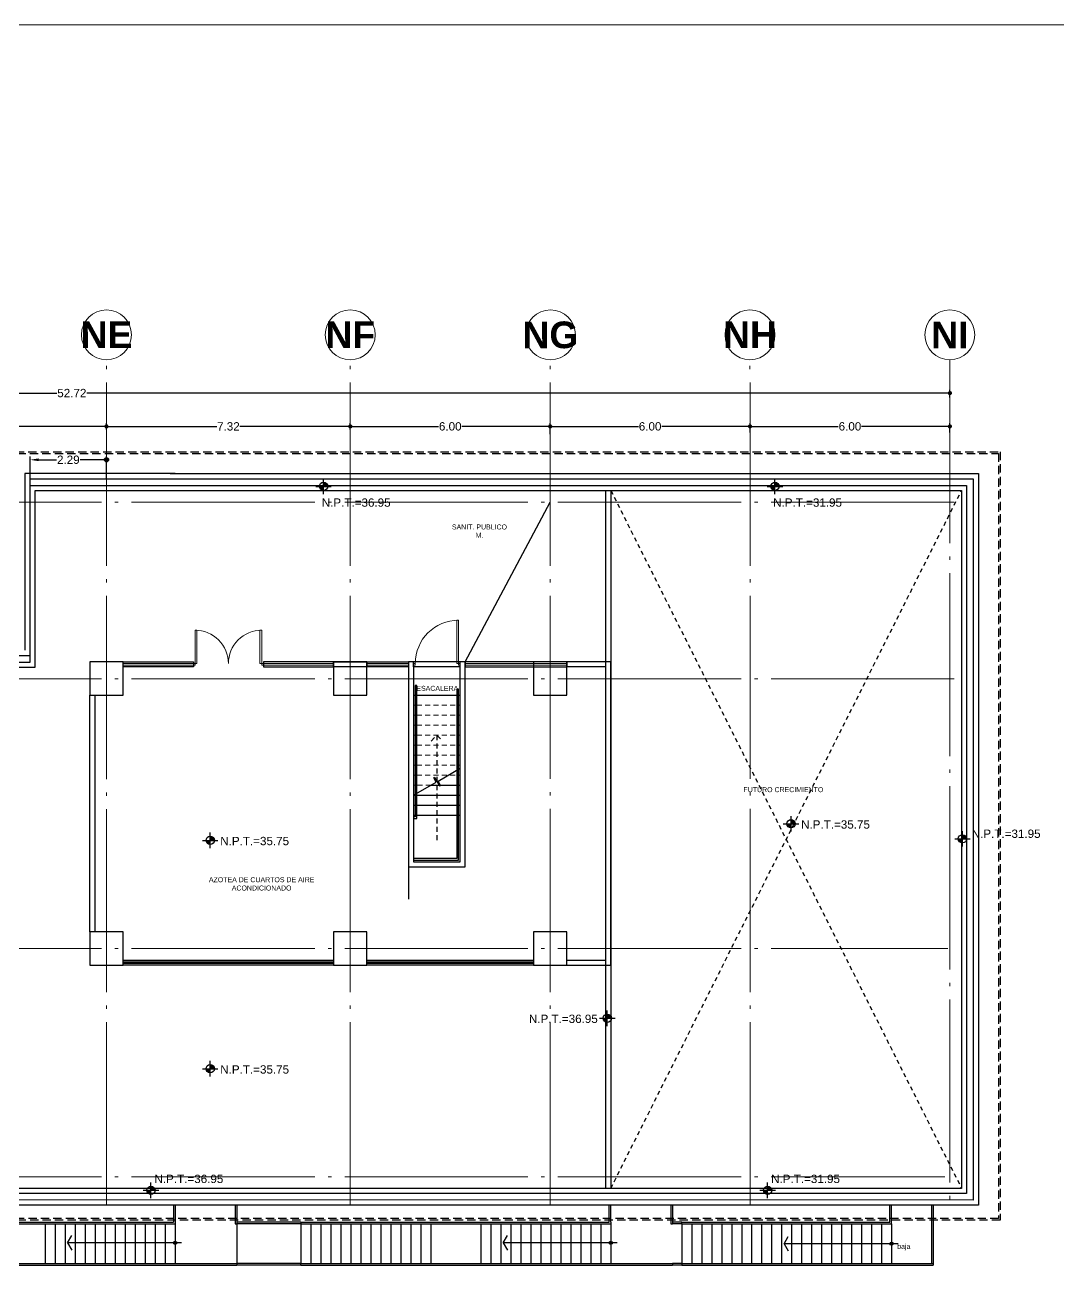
# Model space of a CAD drawing. Header units: metres. Extents: x -22 to 564, y 0 to 143.
# Drawn here: x 510.05 to 541.07, y 31.28 to 68.6 of the extents above; entities that cross this region are included whole.
import ezdxf
from ezdxf.enums import TextEntityAlignment as Align

# ---------------------------------------------------------------- set-up
doc = ezdxf.new("R2010")
doc.units = ezdxf.units.M
for name, pattern in [('A-01 CONJUNTO$0$A-04 PRIMER NIVEL$0$PRIMER NIVEL$0$HIDDEN2', [0.1875, 0.125, -0.0625]), ('EJES630', [6.3, 5.5, -0.4, 0, -0.4]), ('HIDDE150', [0.24, 0.15, -0.09]), ('XREF AZ NEURO-ONCOLOGIA$0$CONTINU', [0]), ('XREF AZ NEURO-ONCOLOGIA$0$DASHED2', [0.375, 0.25, -0.125]), ('XREF AZ NEURO-ONCOLOGIA$0$HIDDE150', [0.24, 0.15, -0.09])]:
    doc.linetypes.add(name, pattern=pattern)
for name, color, linetype in [('AZOTEA', 3, 'Continuous'), ('CANCELES', 1, 'Continuous'), ('COLUMNAS', 6, 'Continuous'), ('COTAS EJES', 8, 'Continuous'), ('COTAS MIXTAS', 8, 'Continuous'), ('EJES BOLAS', 11, 'Continuous'), ('EJES TEXTOS', 3, 'Continuous'), ('ELEVADOR Y ESC', 8, 'Continuous'), ('MUROS', 3, 'Continuous'), ('MUROS BAJOS', 2, 'Continuous'), ('NIVELES', 9, 'Continuous'), ('PROYECCIÓN', 252, 'HIDDE150'), ('SIMBOLO CORTE', 4, 'Continuous'), ('TEXTO', 7, 'Continuous'), ('XREF AZ NEURO-ONCOLOGIA$0$CANCELES', 1, 'Continuous'), ('XREF AZ NEURO-ONCOLOGIA$0$ELEVADOR Y ESC', 8, 'Continuous'), ('XREF AZ NEURO-ONCOLOGIA$0$LAMINA MULTIPERFORADA', 9, 'Continuous'), ('XREF AZ NEURO-ONCOLOGIA$0$MUROS', 3, 'Continuous'), ('XREF AZ NEURO-ONCOLOGIA$0$NOVIDESA', 11, 'Continuous'), ('XREF AZ NEURO-ONCOLOGIA$0$PROYECCIÓN', 252, 'XREF AZ NEURO-ONCOLOGIA$0$HIDDE150'), ('XREF AZ NEURO-ONCOLOGIA$0$SIMBOLO CORTE', 4, 'Continuous')]:
    doc.layers.add(name, color=color, linetype=linetype)
for name, color, linetype, lineweight in [('EJES', 11, 'EJES630', 0), ('HERRERIAS', 1, 'Continuous', 18), ('XREF AZ NEURO-ONCOLOGIA$0$MUROS DE TABLAROCA', 150, 'Continuous', 13), ('XREF PIE 1.100$0$G-ANNO-TTLB', 7, 'Continuous', 9)]:
    doc.layers.add(name, color=color, linetype=linetype, lineweight=lineweight)
doc.styles.add('100 HM 15', font='arial.ttf', dxfattribs={"height": 0.15})
doc.styles.add('100 LOCALES 25', font='arial.ttf', dxfattribs={"height": 0.25})
doc.styles.add('COTAS', font='arial.ttf')
doc.styles.add('EJES', font='arialbd.ttf', dxfattribs={"height": 0.8})
doc.styles.add('NIVELES', font='arial.ttf', dxfattribs={"height": 0.25})
doc.dimstyles.new('100 EJES', dxfattribs={"dimtxt": 0.25, "dimasz": 0.125, "dimexe": 0.1, "dimexo": 0.1, "dimgap": 0.025, "dimtad": 0, "dimtih": 1, "dimtoh": 1, "dimzin": 1, "dimdsep": 46, "dimtxsty": 'COTAS', "dimblk": 'DOT', "dimcen": 0.1, "dimclrd": 256, "dimclre": 256, "dimclrt": 7, "dimadec": 0, "dimazin": 1, "dimtfac": 1, "dimtofl": 0, "dimtmove": 2, "dimatfit": 3, "dimfxl": 1, "dimtolj": 1, "dimtzin": 1, "dimlwd": 25, "dimlwe": -1, "dimarcsym": 0})
doc.dimstyles.new('100 MIXTA', dxfattribs={"dimtxt": 0.25, "dimasz": 0.25, "dimexe": 0.1, "dimexo": 0.1, "dimgap": 0.025, "dimtad": 0, "dimtih": 1, "dimtoh": 1, "dimzin": 1, "dimdsep": 46, "dimtxsty": 'COTAS', "dimblk1": 'PUNTO COTA MIXTA', "dimsah": 1, "dimcen": 0.1, "dimclrd": 256, "dimclre": 256, "dimclrt": 7, "dimadec": 0, "dimazin": 1, "dimtfac": 1, "dimtofl": 0, "dimtmove": 2, "dimatfit": 3, "dimfxl": 1, "dimtolj": 1, "dimtzin": 1, "dimlwd": -1, "dimlwe": -1, "dimarcsym": 0})

# ---------------------------------------------------------------- blocks, each defined once
blk = doc.blocks.new('XREF PIE 1.100$0$ZUM-TB-XX-PP_PIE DE PLANO - ZUM_TB_PP_XX__PIE DE PLANO 90x60cm-1443826-PLANTA BAJA GENERAL')
at = {"layer": 'XREF PIE 1.100$0$G-ANNO-TTLB', "lineweight": 20}
blk.add_line((0.3018, 0.595), (-0.4632, 0.595), dxfattribs=at)
blk = doc.blocks.new('NPT')
h = blk.add_hatch(color=256)
h.paths.add_polyline_path([(0, 0.124), (0, 0), (0.124, 0, 0.414214)])
h.paths.add_polyline_path([(0, 0), (-0.124, 0, 0.414214), (0, -0.124)])
for p, q in [((-0.233, 0), (0.233, 0)), ((0, -0.233), (0, 0.233))]:
    blk.add_line(p, q)
blk.add_circle((0, 0), 0.124)
at = {"style": 'NIVELES'}
for p in [(0.278, 0.028), (0.278, -0.288)]:
    blk.add_attdef('NIVEL', p, '', height=0.25, dxfattribs=at)
blk = doc.blocks.new('EJE')
at = {"linetype": 'Continuous', "lineweight": 5}
blk.add_circle((0, 0), 0.75, dxfattribs=at)
at = {"layer": 'EJES TEXTOS', "style": 'EJES'}
blk.add_attdef('EJE', text='', height=0.8, dxfattribs=at).set_placement((0, 0), align=Align.MIDDLE_CENTER)
blk = doc.blocks.new('_DOT')
at = {"color": 0, "linetype": 'ByBlock', "lineweight": -2}
blk.add_line((-0.5, 0), (-1, 0), dxfattribs=at)
at = {"color": 0, "linetype": 'ByBlock', "lineweight": -2, "const_width": 0.5}
blk.add_lwpolyline([(-0.25, 0, 1), (0.25, 0, 1)], format="xyb", close=True, dxfattribs=at)
blk = doc.blocks.new('*D130')
at = {"layer": 'COTAS EJES', "transparency": 16777216}
for p, q in [((504.405, 56.451), (504.405, 56.648)), ((512.505, 56.451), (512.505, 56.648))]:
    blk.add_line(p, q, dxfattribs=at)
at = {"layer": 'COTAS EJES', "lineweight": 25, "transparency": 16777216}
for p, q in [((504.53, 56.548), (508.105, 56.548)), ((512.38, 56.548), (508.804, 56.548))]:
    blk.add_line(p, q, dxfattribs=at)
at = {"layer": 'COTAS EJES', "lineweight": 25, "transparency": 16777216, "xscale": 0.125, "yscale": 0.125, "zscale": 0.125, "rotation": 180}
blk.add_blockref('_DOT', (504.405, 56.548), dxfattribs=at)
at = {"layer": 'COTAS EJES', "lineweight": 25, "transparency": 16777216, "xscale": 0.125, "yscale": 0.125, "zscale": 0.125}
blk.add_blockref('_DOT', (512.505, 56.548), dxfattribs=at)
at = {"layer": 'COTAS EJES', "color": 7, "transparency": 16777216, "insert": (508.455, 56.548), "char_height": 0.25, "attachment_point": 5, "style": 'COTAS'}
blk.add_mtext('\\A1;8.10', dxfattribs=at)
blk = doc.blocks.new('*D131')
at = {"layer": 'COTAS EJES', "transparency": 16777216}
for p, q in [((512.505, 56.451), (512.505, 56.648)), ((519.825, 56.451), (519.825, 56.648))]:
    blk.add_line(p, q, dxfattribs=at)
at = {"layer": 'COTAS EJES', "lineweight": 25, "transparency": 16777216}
for p, q in [((512.63, 56.548), (515.817, 56.548)), ((519.7, 56.548), (516.512, 56.548))]:
    blk.add_line(p, q, dxfattribs=at)
at = {"layer": 'COTAS EJES', "lineweight": 25, "transparency": 16777216, "xscale": 0.125, "yscale": 0.125, "zscale": 0.125, "rotation": 180}
blk.add_blockref('_DOT', (512.505, 56.548), dxfattribs=at)
at = {"layer": 'COTAS EJES', "lineweight": 25, "transparency": 16777216, "xscale": 0.125, "yscale": 0.125, "zscale": 0.125}
blk.add_blockref('_DOT', (519.825, 56.548), dxfattribs=at)
at = {"layer": 'COTAS EJES', "color": 7, "transparency": 16777216, "insert": (516.165, 56.548), "char_height": 0.25, "attachment_point": 5, "style": 'COTAS'}
blk.add_mtext('\\A1;7.32', dxfattribs=at)
blk = doc.blocks.new('*D132')
at = {"layer": 'COTAS EJES', "transparency": 16777216}
for p, q in [((519.825, 56.451), (519.825, 56.648)), ((525.825, 56.32), (525.825, 56.648))]:
    blk.add_line(p, q, dxfattribs=at)
at = {"layer": 'COTAS EJES', "lineweight": 25, "transparency": 16777216}
for p, q in [((519.95, 56.548), (522.475, 56.548)), ((525.7, 56.548), (523.175, 56.548))]:
    blk.add_line(p, q, dxfattribs=at)
at = {"layer": 'COTAS EJES', "lineweight": 25, "transparency": 16777216, "xscale": 0.125, "yscale": 0.125, "zscale": 0.125, "rotation": 180}
blk.add_blockref('_DOT', (519.825, 56.548), dxfattribs=at)
at = {"layer": 'COTAS EJES', "lineweight": 25, "transparency": 16777216, "xscale": 0.125, "yscale": 0.125, "zscale": 0.125}
blk.add_blockref('_DOT', (525.825, 56.548), dxfattribs=at)
at = {"layer": 'COTAS EJES', "color": 7, "transparency": 16777216, "insert": (522.825, 56.548), "char_height": 0.25, "attachment_point": 5, "style": 'COTAS'}
blk.add_mtext('\\A1;6.00', dxfattribs=at)
blk = doc.blocks.new('*D134')
at = {"layer": 'COTAS EJES', "transparency": 16777216}
for p, q in [((525.825, 56.32), (525.825, 56.648)), ((531.825, 56.364), (531.825, 56.648))]:
    blk.add_line(p, q, dxfattribs=at)
at = {"layer": 'COTAS EJES', "lineweight": 25, "transparency": 16777216}
for p, q in [((525.95, 56.548), (528.475, 56.548)), ((531.7, 56.548), (529.174, 56.548))]:
    blk.add_line(p, q, dxfattribs=at)
at = {"layer": 'COTAS EJES', "lineweight": 25, "transparency": 16777216, "xscale": 0.125, "yscale": 0.125, "zscale": 0.125, "rotation": 180}
blk.add_blockref('_DOT', (525.825, 56.548), dxfattribs=at)
at = {"layer": 'COTAS EJES', "lineweight": 25, "transparency": 16777216, "xscale": 0.125, "yscale": 0.125, "zscale": 0.125}
blk.add_blockref('_DOT', (531.825, 56.548), dxfattribs=at)
at = {"layer": 'COTAS EJES', "color": 7, "transparency": 16777216, "insert": (528.825, 56.548), "char_height": 0.25, "attachment_point": 5, "style": 'COTAS'}
blk.add_mtext('\\A1;6.00', dxfattribs=at)
blk = doc.blocks.new('*D135')
at = {"layer": 'COTAS EJES', "transparency": 16777216}
for p, q in [((531.825, 56.364), (531.825, 56.648)), ((537.825, 56.362), (537.825, 56.648))]:
    blk.add_line(p, q, dxfattribs=at)
at = {"layer": 'COTAS EJES', "lineweight": 25, "transparency": 16777216}
for p, q in [((531.95, 56.548), (534.475, 56.548)), ((537.7, 56.548), (535.175, 56.548))]:
    blk.add_line(p, q, dxfattribs=at)
at = {"layer": 'COTAS EJES', "lineweight": 25, "transparency": 16777216, "xscale": 0.125, "yscale": 0.125, "zscale": 0.125, "rotation": 180}
blk.add_blockref('_DOT', (531.825, 56.548), dxfattribs=at)
at = {"layer": 'COTAS EJES', "lineweight": 25, "transparency": 16777216, "xscale": 0.125, "yscale": 0.125, "zscale": 0.125}
blk.add_blockref('_DOT', (537.825, 56.548), dxfattribs=at)
at = {"layer": 'COTAS EJES', "color": 7, "transparency": 16777216, "insert": (534.825, 56.548), "char_height": 0.25, "attachment_point": 5, "style": 'COTAS'}
blk.add_mtext('\\A1;6.00', dxfattribs=at)
blk = doc.blocks.new('*D137')
at = {"layer": 'COTAS EJES', "transparency": 16777216}
for p, q in [((485.104, 57.451), (485.104, 57.648)), ((537.825, 57.417), (537.825, 57.648))]:
    blk.add_line(p, q, dxfattribs=at)
at = {"layer": 'COTAS EJES', "lineweight": 25, "transparency": 16777216}
for p, q in [((485.229, 57.548), (511.019, 57.548)), ((537.7, 57.548), (511.91, 57.548))]:
    blk.add_line(p, q, dxfattribs=at)
at = {"layer": 'COTAS EJES', "lineweight": 25, "transparency": 16777216, "xscale": 0.125, "yscale": 0.125, "zscale": 0.125, "rotation": 180}
blk.add_blockref('_DOT', (485.104, 57.548), dxfattribs=at)
at = {"layer": 'COTAS EJES', "lineweight": 25, "transparency": 16777216, "xscale": 0.125, "yscale": 0.125, "zscale": 0.125}
blk.add_blockref('_DOT', (537.825, 57.548), dxfattribs=at)
at = {"layer": 'COTAS EJES', "color": 7, "transparency": 16777216, "insert": (511.465, 57.548), "char_height": 0.25, "attachment_point": 5, "style": 'COTAS'}
blk.add_mtext('\\A1;52.72', dxfattribs=at)
blk = doc.blocks.new('XREF AZ NEURO-ONCOLOGIA$0$A$C1a09e307')
at = {"layer": 'XREF AZ NEURO-ONCOLOGIA$0$ELEVADOR Y ESC'}
for p, q in [((-23.61, 12.595, 0), (-23.61, 8.05, 0)), ((-23.56, 12.545, 0), (-23.56, 8.05, 0)), ((-23.47, 12.455, 0), (-23.56, 12.455, 0)), ((-23.47, 12.155, 0), (-23.56, 12.155, 0)), ((-23.125, 11.855, 0), (-23.56, 11.855, 0)), ((-22.96, 10.156, 0), (-22.96, 11.77, 0)), ((-22.87, 11.555, 0), (-23.56, 11.555, 0)), ((-22.565, 11.25, 0), (-23.56, 11.25, 0)), ((-22.36, 10.95, 0), (-23.56, 10.95, 0)), ((-22.36, 11.045, 0), (-22.36, 10.308, 0)), ((-22.31, 10.995, 0), (-22.31, 10.358, 0)), ((-22.36, 10.65, 0), (-23.56, 10.65, 0)), ((-22.36, 10.35, 0), (-23.56, 10.35, 0)), ((-21.81, 10.308, 0), (-22.36, 10.308, 0)), ((-21.81, 10.358, 0), (-22.31, 10.358, 0)), ((-23.56, 8.05, 0), (-23.61, 8.05, 0)), ((-21.81, 8.1, 0), (-22.36, 8.1, 0)), ((-22.36, 8.1, 0), (-22.36, 8.05, 0)), ((-21.81, 8.05, 0), (-22.36, 8.05, 0))]:
    blk.add_line(p, q, dxfattribs=at)
blk.add_circle((-22.96, 10.35, 0), 0.0484, dxfattribs=at)
at = {"layer": 'XREF AZ NEURO-ONCOLOGIA$0$PROYECCIÓN', "color": 8, "lineweight": 0}
for p, q in [((-23.61, 20.255, 0), (-23.61, 12.595, 0)), ((-22.31, 20.255, 0), (-23.61, 20.255, 0)), ((-23.56, 20.255, 0), (-23.56, 12.545, 0)), ((-22.36, 20.255, 0), (-22.36, 11.045, 0)), ((-22.31, 20.255, 0), (-22.31, 10.995, 0)), ((-22.31, 19.955, 0), (-23.61, 19.955, 0)), ((-22.36, 19.655, 0), (-23.56, 19.655, 0)), ((-22.36, 19.355, 0), (-23.56, 19.355, 0)), ((-22.36, 19.055, 0), (-23.56, 19.055, 0)), ((-22.36, 18.755, 0), (-23.56, 18.755, 0)), ((-22.36, 18.455, 0), (-23.56, 18.455, 0)), ((-22.36, 18.155, 0), (-23.56, 18.155, 0)), ((-22.36, 17.855, 0), (-23.56, 17.855, 0)), ((-22.36, 17.555, 0), (-23.56, 17.555, 0)), ((-22.36, 17.255, 0), (-23.56, 17.255, 0)), ((-22.36, 16.955, 0), (-23.56, 16.955, 0)), ((-22.36, 16.655, 0), (-23.56, 16.655, 0)), ((-22.36, 16.355, 0), (-23.56, 16.355, 0)), ((-22.36, 16.055, 0), (-23.56, 16.055, 0)), ((-22.36, 14.555, 0), (-23.56, 14.555, 0)), ((-22.36, 14.255, 0), (-23.56, 14.255, 0)), ((-22.36, 13.955, 0), (-23.56, 13.955, 0)), ((-22.36, 13.655, 0), (-23.56, 13.655, 0)), ((-22.96, 13.579, 0), (-23.176, 13.454, 0)), ((-22.96, 11.77, 0), (-22.96, 13.579, 0)), ((-22.96, 13.579, 0), (-22.744, 13.454, 0)), ((-22.36, 13.355, 0), (-23.56, 13.355, 0)), ((-22.36, 12.755, 0), (-23.56, 12.755, 0)), ((-22.36, 13.055, 0), (-23.556, 13.055, 0)), ((-22.36, 12.455, 0), (-23.47, 12.455, 0)), ((-22.36, 12.155, 0), (-23.47, 12.155, 0)), ((-22.36, 11.855, 0), (-23.125, 11.855, 0)), ((-22.36, 11.555, 0), (-22.87, 11.555, 0)), ((-22.36, 11.25, 0), (-22.565, 11.25, 0))]:
    blk.add_line(p, q, dxfattribs=at)
at = {"layer": 'XREF AZ NEURO-ONCOLOGIA$0$SIMBOLO CORTE', "color": 8, "elevation": 0}
blk.add_lwpolyline([(-23.695, 12.38), (-23.175, 11.86), (-23.069, 11.966), (-23.047, 11.945), (-23.259, 11.733), (-23.238, 11.711), (-23.132, 11.818), (-22.132, 10.817)], dxfattribs=at)
blk = doc.blocks.new('XREF AZ NEURO-ONCOLOGIA$0$A$C55e99183')
at = {"layer": 'XREF AZ NEURO-ONCOLOGIA$0$ELEVADOR Y ESC'}
for p, q in [((-23.61, 8.05, 0), (-23.61, 6.74, 0)), ((-23.56, 6.74, 0), (-23.56, 8.05, 0)), ((-23.56, 8.05, 0), (-22.36, 8.05, 0)), ((-22.36, 6.74, 0), (-22.36, 8.05, 0)), ((-22.31, 6.74, 0), (-22.31, 8.05, 0)), ((-23.61, 6.74, 0), (-23.61, -4.41, 0)), ((-22.31, 6.74, 0), (-23.61, 6.74, 0)), ((-23.56, 6.74, 0), (-23.56, -4.41, 0)), ((-22.36, 6.74, 0), (-22.36, -2.56, 0)), ((-22.31, 6.74, 0), (-22.31, -2.51, 0)), ((-22.36, 6.44, 0), (-23.56, 6.44, 0)), ((-22.36, 6.14, 0), (-23.56, 6.14, 0)), ((-22.36, 5.84, 0), (-23.56, 5.84, 0)), ((-22.36, 5.54, 0), (-23.56, 5.54, 0)), ((-22.36, 5.24, 0), (-23.56, 5.24, 0)), ((-22.36, 4.94, 0), (-23.56, 4.94, 0)), ((-22.36, 4.64, 0), (-23.56, 4.64, 0)), ((-22.36, 4.34, 0), (-23.56, 4.34, 0)), ((-22.36, 4.04, 0), (-23.56, 4.04, 0)), ((-22.36, 3.74, 0), (-23.56, 3.74, 0)), ((-22.36, 3.44, 0), (-23.56, 3.44, 0)), ((-22.36, 3.14, 0), (-23.56, 3.14, 0)), ((-22.36, 2.84, 0), (-23.56, 2.84, 0)), ((-22.36, 1.34, 0), (-23.56, 1.34, 0)), ((-22.36, 1.04, 0), (-23.56, 1.04, 0)), ((-22.36, 0.74, 0), (-23.56, 0.74, 0)), ((-22.36, 0.44, 0), (-23.56, 0.44, 0)), ((-22.935, 0.669, 0), (-23.151, 0.544, 0)), ((-22.935, -2.754, 0), (-22.935, 0.669, 0)), ((-22.935, 0.669, 0), (-22.719, 0.544, 0)), ((-22.36, 0.14, 0), (-23.56, 0.14, 0)), ((-22.36, -0.16, 0), (-23.56, -0.16, 0)), ((-22.36, -0.46, 0), (-23.56, -0.46, 0)), ((-22.36, -0.76, 0), (-23.56, -0.76, 0)), ((-22.36, -1.06, 0), (-23.56, -1.06, 0)), ((-22.36, -1.36, 0), (-23.56, -1.36, 0)), ((-22.36, -1.66, 0), (-23.56, -1.66, 0)), ((-22.36, -1.96, 0), (-23.56, -1.96, 0)), ((-22.36, -2.26, 0), (-23.56, -2.26, 0)), ((-22.31, -2.56, 0), (-23.56, -2.56, 0)), ((-21.807, -2.51, 0), (-22.31, -2.51, 0)), ((-21.807, -2.56, 0), (-22.31, -2.56, 0)), ((-23.56, -4.41, 0), (-23.61, -4.41, 0)), ((-22.36, -4.41, 0), (-23.56, -4.41, 0)), ((-21.81, -4.36, 0), (-22.36, -4.36, 0)), ((-22.36, -4.36, 0), (-22.36, -4.41, 0)), ((-21.81, -4.41, 0), (-22.36, -4.41, 0))]:
    blk.add_line(p, q, dxfattribs=at)
blk.add_circle((-22.935, -2.56, 0), 0.0484, dxfattribs=at)
at = {"layer": 'XREF AZ NEURO-ONCOLOGIA$0$MUROS DE TABLAROCA'}
blk.add_blockref('XREF AZ NEURO-ONCOLOGIA$0$A$C1a09e307', (0, 0), dxfattribs=at)
blk = doc.blocks.new('XREF AZ NEURO-ONCOLOGIA$0$A$C8dccb668')
at = {"layer": 'XREF AZ NEURO-ONCOLOGIA$0$ELEVADOR Y ESC', "linetype": 'XREF AZ NEURO-ONCOLOGIA$0$CONTINU'}
for p, q in [((-23.61, -6.34, 0), (-23.61, -4.41, 0)), ((-23.56, -6.34, 0), (-23.56, -4.41, 0)), ((-22.36, -6.34, 0), (-22.36, -4.41, 0)), ((-22.31, -6.34, 0), (-22.31, -4.41, 0)), ((-23.61, -6.34, 0), (-23.61, -17.49, 0)), ((-23.61, -6.34, 0), (-23.56, -6.34, 0)), ((-22.31, -6.34, 0), (-23.56, -6.34, 0)), ((-23.56, -6.34, 0), (-23.56, -17.49, 0)), ((-22.36, -6.34, 0), (-22.36, -15.64, 0)), ((-22.31, -6.34, 0), (-22.31, -15.59, 0)), ((-22.36, -6.64, 0), (-23.56, -6.64, 0)), ((-22.36, -6.94, 0), (-23.56, -6.94, 0)), ((-22.36, -7.24, 0), (-23.56, -7.24, 0)), ((-22.36, -7.54, 0), (-23.56, -7.54, 0)), ((-22.36, -7.84, 0), (-23.56, -7.84, 0)), ((-22.36, -8.14, 0), (-23.56, -8.14, 0)), ((-22.36, -8.44, 0), (-23.56, -8.44, 0)), ((-22.36, -8.74, 0), (-23.56, -8.74, 0)), ((-22.36, -9.04, 0), (-23.56, -9.04, 0)), ((-22.36, -9.34, 0), (-23.56, -9.34, 0)), ((-22.36, -9.64, 0), (-23.56, -9.64, 0)), ((-22.36, -9.94, 0), (-23.56, -9.94, 0)), ((-22.36, -10.24, 0), (-23.56, -10.24, 0)), ((-22.36, -11.74, 0), (-23.56, -11.74, 0)), ((-22.36, -12.04, 0), (-23.56, -12.04, 0)), ((-22.36, -12.34, 0), (-23.56, -12.34, 0)), ((-22.36, -12.64, 0), (-23.56, -12.64, 0)), ((-22.935, -12.411, 0), (-23.151, -12.536, 0)), ((-22.935, -15.834, 0), (-22.935, -12.411, 0)), ((-22.935, -12.411, 0), (-22.719, -12.536, 0)), ((-22.36, -12.94, 0), (-23.56, -12.94, 0)), ((-22.36, -13.24, 0), (-23.56, -13.24, 0)), ((-22.36, -13.54, 0), (-23.56, -13.54, 0)), ((-22.36, -13.84, 0), (-23.56, -13.84, 0)), ((-22.36, -14.14, 0), (-23.56, -14.14, 0)), ((-22.36, -14.44, 0), (-23.56, -14.44, 0)), ((-22.36, -14.74, 0), (-23.56, -14.74, 0)), ((-22.36, -15.04, 0), (-23.56, -15.04, 0)), ((-22.36, -15.34, 0), (-23.56, -15.34, 0)), ((-22.31, -15.64, 0), (-23.56, -15.64, 0)), ((-22.31, -15.59, 0), (-21.81, -15.59, 0)), ((-22.31, -15.64, 0), (-21.81, -15.64, 0)), ((-23.56, -17.49, 0), (-23.61, -17.49, 0)), ((-21.81, -17.44, 0), (-22.36, -17.44, 0)), ((-22.36, -17.44, 0), (-22.36, -17.49, 0)), ((-21.81, -17.49, 0), (-22.36, -17.49, 0))]:
    blk.add_line(p, q, dxfattribs=at)
blk.add_circle((-22.935, -15.64, 0), 0.0484, dxfattribs=at)
at = {"layer": 'XREF AZ NEURO-ONCOLOGIA$0$CANCELES'}
blk.add_blockref('XREF AZ NEURO-ONCOLOGIA$0$A$C55e99183', (0, 0), dxfattribs=at)
blk = doc.blocks.new('XREF AZ NEURO-ONCOLOGIA$0$A$C8d23dc27')
at = {"layer": 'XREF AZ NEURO-ONCOLOGIA$0$ELEVADOR Y ESC'}
for p, q in [((-23.77, 8.91, 0), (-23.77, 9.19, 0)), ((-23.72, 8.91, 0), (-23.72, 9.19, 0)), ((-22.52, 8.91, 0), (-22.52, 9.19, 0)), ((-22.47, 8.91, 0), (-22.47, 9.19, 0))]:
    blk.add_line(p, q, dxfattribs=at)
at = {"layer": 'XREF AZ NEURO-ONCOLOGIA$0$ELEVADOR Y ESC', "linetype": 'XREF AZ NEURO-ONCOLOGIA$0$CONTINU'}
for p, q in [((-23.77, 8.91, 0), (-23.77, 1.36, 0)), ((-23.72, 8.91, 0), (-23.77, 8.91, 0)), ((-23.72, 8.91, 0), (-23.72, 1.36, 0)), ((-22.52, 8.91, 0), (-23.72, 8.91, 0)), ((-22.52, 8.61, 0), (-23.72, 8.61, 0)), ((-22.52, 8.91, 0), (-22.52, 2.61, 0)), ((-22.52, 8.91, 0), (-22.47, 8.91, 0)), ((-22.47, 8.91, 0), (-22.47, 2.66, 0)), ((-22.52, 8.31, 0), (-23.72, 8.31, 0)), ((-22.52, 8.01, 0), (-23.72, 8.01, 0)), ((-22.52, 7.71, 0), (-23.72, 7.71, 0)), ((-22.52, 7.41, 0), (-23.72, 7.41, 0)), ((-22.52, 7.11, 0), (-23.72, 7.11, 0)), ((-22.52, 6.81, 0), (-23.72, 6.81, 0)), ((-22.52, 6.51, 0), (-23.72, 6.51, 0)), ((-22.52, 6.21, 0), (-23.72, 6.21, 0)), ((-22.52, 5.91, 0), (-23.72, 5.91, 0)), ((-22.52, 5.61, 0), (-23.72, 5.61, 0)), ((-23.12, 5.839, 0), (-23.336, 5.714, 0)), ((-23.12, 2.416, 0), (-23.12, 5.839, 0)), ((-23.12, 5.839, 0), (-22.904, 5.714, 0)), ((-22.52, 5.31, 0), (-23.72, 5.31, 0)), ((-22.52, 5.01, 0), (-23.72, 5.01, 0)), ((-22.52, 4.71, 0), (-23.72, 4.71, 0)), ((-22.52, 4.41, 0), (-23.72, 4.41, 0)), ((-22.52, 4.11, 0), (-23.72, 4.11, 0)), ((-22.52, 3.81, 0), (-23.72, 3.81, 0)), ((-22.52, 3.51, 0), (-23.72, 3.51, 0)), ((-22.52, 3.21, 0), (-23.72, 3.21, 0)), ((-22.52, 2.91, 0), (-23.72, 2.91, 0)), ((-22.47, 2.66, 0), (-21.97, 2.66, 0)), ((-22.52, 2.61, 0), (-23.72, 2.61, 0)), ((-22.52, 2.61, 0), (-21.97, 2.61, 0)), ((-21.97, 1.36, 0), (-23.77, 1.36, 0)), ((-21.97, 1.41, 0), (-23.72, 1.41, 0))]:
    blk.add_line(p, q, dxfattribs=at)
blk.add_circle((-23.12, 2.61, 0), 0.0484, dxfattribs=at)
at = {"layer": 'XREF AZ NEURO-ONCOLOGIA$0$MUROS DE TABLAROCA'}
blk.add_blockref('XREF AZ NEURO-ONCOLOGIA$0$A$C8dccb668', (-0.16, 26.68, 0), dxfattribs=at)
blk = doc.blocks.new('XREF AZ NEURO-ONCOLOGIA')
at = {"color": 3, "elevation": 0.004}
for points in [[(16.004, 15.088), (16.004, 16.788), (9.852, 16.788), (9.852, 15.088)], [(15.854, 15.238), (15.854, 16.638), (10.002, 16.638), (10.002, 15.238)]]:
    blk.add_lwpolyline(points, close=True, dxfattribs=at)
at = {"layer": 'XREF AZ NEURO-ONCOLOGIA$0$LAMINA MULTIPERFORADA', "linetype": 'XREF AZ NEURO-ONCOLOGIA$0$DASHED2', "elevation": 0}
for points in [[(-0.751, 62.968), (17.014, 62.968), (17.014, 28.958), (22.312, 28.958), (22.312, -0.972), (-0.751, -0.972)], [(-0.701, 62.918), (16.964, 62.918), (16.964, 28.908), (22.262, 28.908), (22.262, -0.922), (-0.701, -0.922)]]:
    blk.add_lwpolyline(points, close=True, dxfattribs=at)
at = {"layer": 'XREF AZ NEURO-ONCOLOGIA$0$MUROS', "elevation": 0}
blk.add_lwpolyline([(0.052, 53.258), (16.002, 53.258), (16.002, 28.148), (21.302, 28.148), (21.302, 0.038), (0.052, 0.038), (0.052, 53.258)], dxfattribs=at)
for points in [[(0.202, 53.108), (15.852, 53.108), (15.852, 27.998), (21.152, 27.998), (21.152, 0.188), (0.202, 0.188)], [(0.202, 10.868), (21.152, 10.868), (21.152, 10.718), (0.202, 10.718)]]:
    blk.add_lwpolyline(points, close=True, dxfattribs=at)
at = {"layer": 'XREF AZ NEURO-ONCOLOGIA$0$NOVIDESA', "elevation": 0}
for points in [[(18.765, -0.322), (-0.301, -0.322), (-0.301, 62.318)], [(18.765, -0.162), (-0.148, -0.162), (-0.131, 62.158)], [(-0.148, 34.458), (-0.148, 62.158), (16.202, 62.158), (16.202, 28.148)], [(16.202, 28.148), (21.502, 28.148), (21.502, 23.958)], [(21.662, 23.798), (21.662, 28.308), (16.362, 28.308)], [(21.502, 23.966), (21.502, -0.162)], [(21.662, 23.948), (21.662, -0.322)], [(21.502, -0.162), (18.765, -0.162)], [(21.662, -0.322), (18.765, -0.322)]]:
    blk.add_lwpolyline(points, dxfattribs=at)
blk.add_blockref('XREF AZ NEURO-ONCOLOGIA$0$A$C8d23dc27', (21.662, -0.322, 0))
blk = doc.blocks.new('PUNTO COTA MIXTA')
h = blk.add_hatch(color=256)
edge = h.paths.add_edge_path()
edge.add_arc((0, 0), 0.251, 0, 360)
at = {"color": 0, "linetype": 'ByBlock', "lineweight": -2}
blk.add_line((0, 0), (-1.01, 0), dxfattribs=at)
blk.add_circle((0, 0), 0.251)
blk = doc.blocks.new('*D147')
at = {"layer": 'COTAS MIXTAS', "transparency": 16777216}
for p, q in [((510.215, 54.965), (510.215, 55.646)), ((512.505, 54.965), (512.505, 55.646)), ((510.465, 55.546), (511.008, 55.546)), ((512.255, 55.546), (511.712, 55.546))]:
    blk.add_line(p, q, dxfattribs=at)
blk.add_solid([(510.465, 55.588), (510.465, 55.505), (510.215, 55.546)], dxfattribs=at)
at = {"layer": 'COTAS MIXTAS', "transparency": 16777216, "xscale": 0.25, "yscale": 0.25, "zscale": 0.25}
blk.add_blockref('PUNTO COTA MIXTA', (512.505, 55.546), dxfattribs=at)
at = {"layer": 'COTAS MIXTAS', "color": 7, "transparency": 16777216, "insert": (511.36, 55.546), "char_height": 0.25, "attachment_point": 5, "style": 'COTAS'}
blk.add_mtext('\\A1;2.29', dxfattribs=at)

msp = doc.modelspace()

# ---------------------------------------------------------------- block references
at = {"rotation": 90}
msp.add_blockref('XREF AZ NEURO-ONCOLOGIA', (538.362, 33.473, 0), dxfattribs=at)

# ---------------------------------------------------------------- next in the draw order: block references
at = {"layer": 'XREF PIE 1.100$0$G-ANNO-TTLB', "xscale": 100.0000000000004, "yscale": 100.0000000000004, "zscale": 100.0000000000004}
msp.add_blockref('XREF PIE 1.100$0$ZUM-TB-XX-PP_PIE DE PLANO - ZUM_TB_PP_XX__PIE DE PLANO 90x60cm-1443826-PLANTA BAJA GENERAL', (521.118, 9.102), dxfattribs=at)

# ---------------------------------------------------------------- next in the draw order: linework, layer by layer
for p, q in [((523.275, 49.477, 0.004), (525.825, 54.275)), ((521.575, 43.325, 0.004), (521.575, 42.36, 0.004))]:
    msp.add_line(p, q)
at = {"layer": 'AZOTEA', "color": 251, "linetype": 'A-01 CONJUNTO$0$A-04 PRIMER NIVEL$0$PRIMER NIVEL$0$HIDDEN2', "true_color": 0x636466, "elevation": 0}
for points in [[(527.645, 54.625), (538.175, 33.675)], [(527.645, 33.675), (538.175, 54.625)]]:
    msp.add_lwpolyline(points, dxfattribs=at)
at = {"layer": 'CANCELES', "elevation": 0}
for points in [[(513.005, 40.473), (519.325, 40.473), (519.325, 40.423), (513.005, 40.423)], [(520.325, 40.473), (525.325, 40.473), (525.325, 40.423), (520.325, 40.423)]]:
    msp.add_lwpolyline(points, close=True, dxfattribs=at)
at = {"layer": 'COLUMNAS'}
for points, elevation in [([(512.005, 48.48), (513.005, 48.48), (513.005, 49.48), (512.005, 49.48)], 0), ([(519.325, 48.48), (520.325, 48.48), (520.325, 49.48), (519.325, 49.48)], 0), ([(519.325, 49.48), (520.325, 49.48), (520.325, 49.33), (519.325, 49.33)], 0.004), ([(525.325, 48.48), (526.325, 48.48), (526.325, 49.48), (525.325, 49.48)], 0), ([(512.005, 40.373), (513.005, 40.373), (513.005, 41.373), (512.005, 41.373)], 0), ([(519.325, 40.373), (520.325, 40.373), (520.325, 41.373), (519.325, 41.373)], 0), ([(525.325, 40.373), (526.325, 40.373), (526.325, 41.373), (525.325, 41.373)], 0)]:
    msp.add_lwpolyline(points, close=True, dxfattribs=dict(at, elevation=elevation))
at = {"layer": 'EJES'}
for p, q in [((512.505, 33.163), (512.505, 58.548)), ((519.825, 33.163), (519.825, 58.548)), ((525.826, 33.166), (525.824, 58.548)), ((531.826, 33.166), (531.824, 58.548)), ((537.824, 58.547), (537.824, 33.163)), ((481.257, 54.275), (538.034, 54.275)), ((481.257, 48.975), (538.034, 48.975)), ((481.259, 40.873), (537.768, 40.873)), ((481.259, 34.023), (537.674, 34.023))]:
    msp.add_line(p, q, dxfattribs=at)
at = {"layer": 'ELEVADOR Y ESC', "linetype": 'Continuous'}
for p, q in [((521.725, 48.476, 0.004), (521.775, 48.476, 0.004)), ((521.825, 48.476, 0.004), (523.025, 48.477, 0.004)), ((523.075, 48.477, 0.004), (523.125, 48.477, 0.004)), ((522.244, 45.777, 0.004), (523.025, 45.777, 0.004)), ((523.075, 45.777, 0.004), (523.125, 45.777, 0.004)), ((521.725, 45.477, 0.004), (521.775, 45.477, 0.004)), ((521.725, 45.177, 0.004), (521.775, 45.177, 0.004)), ((521.825, 45.477, 0.004), (523.025, 45.477, 0.004)), ((521.825, 45.177, 0.004), (523.025, 45.177, 0.004)), ((523.075, 45.477, 0.004), (523.125, 45.477, 0.004)), ((523.075, 45.177, 0.004), (523.125, 45.177, 0.004)), ((521.725, 44.877, 0.004), (521.775, 44.877, 0.004)), ((521.825, 44.877, 0.004), (523.025, 44.877, 0.004)), ((523.075, 44.877, 0.004), (523.125, 44.877, 0.004))]:
    msp.add_line(p, q, dxfattribs=at)
at = {"layer": 'ELEVADOR Y ESC', "linetype": 'Continuous', "elevation": 0.004}
for points in [[(521.725, 44.775), (521.825, 44.775), (521.825, 48.775), (521.775, 48.775), (521.775, 44.825), (521.725, 44.825)], [(521.725, 43.525), (523.075, 43.525), (523.075, 48.658), (523.025, 48.658), (523.025, 43.575), (521.725, 43.575)]]:
    msp.add_lwpolyline(points, dxfattribs=at)
at = {"layer": 'HERRERIAS'}
for p, q in [((523.023, 49.43, 0), (523.023, 50.73, 0)), ((523.023, 50.73, 0), (523.075, 50.73, 0)), ((523.075, 50.73, 0), (523.075, 49.43, 0)), ((523.075, 49.43, 0), (523.023, 49.43, 0))]:
    msp.add_line(p, q, dxfattribs=at)
at = {"layer": 'HERRERIAS', "elevation": 0}
for points in [[(516.165, 49.43, 0.414214), (515.165, 50.43), (515.165, 49.43), (515.216, 49.43), (515.216, 50.43), (515.165, 50.43)], [(516.165, 49.43, -0.414214), (517.165, 50.43), (517.165, 49.43), (517.113, 49.43), (517.113, 50.43), (517.165, 50.43)]]:
    msp.add_lwpolyline(points, format="xyb", dxfattribs=at)
at = {"layer": 'HERRERIAS', "elevation": 0.004}
for points in [[(515.165, 49.38), (515.165, 49.43), (513.005, 49.43), (513.005, 49.38)], [(517.165, 49.38), (517.165, 49.43), (519.325, 49.43), (519.325, 49.38)], [(521.575, 49.38), (521.575, 49.43), (520.325, 49.43), (520.325, 49.38)], [(521.725, 49.38), (521.725, 49.43), (521.775, 49.43), (521.775, 49.38)], [(523.075, 49.38), (523.075, 49.43), (523.125, 49.43), (523.125, 49.38)], [(523.275, 49.38), (523.275, 49.43), (526.325, 49.43), (526.325, 49.38)]]:
    msp.add_lwpolyline(points, close=True, dxfattribs=at)
at = {"layer": 'HERRERIAS'}
msp.add_arc((523.075, 49.43, 0), 1.3, 90, 180, dxfattribs=at)
at = {"layer": 'MUROS', "linetype": 'ByBlock'}
msp.add_line((526.325, 49.48, -0.004), (526.325, 49.33, -0.004), dxfattribs=at)
at = {"layer": 'MUROS', "linetype": 'ByBlock', "elevation": 0}
for points in [[(526.325, 40.373), (527.645, 40.373), (527.645, 49.48), (526.325, 49.48)], [(526.325, 40.523), (527.495, 40.523), (527.495, 49.33), (526.325, 49.33)]]:
    msp.add_lwpolyline(points, dxfattribs=at)
msp.add_lwpolyline([(512.155, 48.48), (512.155, 41.373), (512.005, 41.373), (512.005, 48.48)], close=True, dxfattribs=at)
at = {"layer": 'MUROS BAJOS'}
for p, q in [((521.725, 49.327, 0.004), (521.725, 49.477, 0.004)), ((523.125, 49.327, 0.004), (523.125, 49.477, 0.004))]:
    msp.add_line(p, q, dxfattribs=at)
for points, elevation in [([(513.005, 49.48), (515.115, 49.48), (515.115, 49.33), (513.005, 49.33)], 0.004), ([(519.325, 49.48), (517.215, 49.48), (517.215, 49.33), (519.325, 49.33)], 0.004), ([(520.325, 49.48), (521.575, 49.48), (521.575, 49.33), (520.325, 49.33)], 0.004), ([(526.325, 49.48), (523.275, 49.48), (523.275, 49.33), (526.325, 49.33)], 0.004), ([(513.005, 40.523), (519.325, 40.523), (519.325, 40.373), (513.005, 40.373)], 0), ([(520.325, 40.523), (525.325, 40.523), (525.325, 40.373), (520.325, 40.373)], 0)]:
    msp.add_lwpolyline(points, close=True, dxfattribs=dict(at, elevation=elevation))
at = {"layer": 'PROYECCIÓN', "color": 8, "lineweight": 0}
for p, q in [((521.725, 48.177, 0.004), (521.775, 48.177, 0.004)), ((521.825, 48.177, 0.004), (523.025, 48.177, 0.004)), ((523.075, 48.177, 0.004), (523.125, 48.177, 0.004)), ((521.725, 47.877, 0.004), (521.775, 47.877, 0.004)), ((521.825, 47.877, 0.004), (523.025, 47.877, 0.004)), ((523.075, 47.877, 0.004), (523.125, 47.877, 0.004)), ((521.725, 47.577, 0.004), (521.775, 47.577, 0.004)), ((521.825, 47.577, 0.004), (523.025, 47.577, 0.004)), ((523.075, 47.577, 0.004), (523.125, 47.577, 0.004)), ((521.725, 47.277, 0.004), (521.775, 47.277, 0.004)), ((521.825, 47.277, 0.004), (523.025, 47.277, 0.004)), ((523.075, 47.277, 0.004), (523.125, 47.277, 0.004)), ((521.725, 46.977, 0.004), (521.775, 46.977, 0.004)), ((521.725, 46.677, 0.004), (521.775, 46.677, 0.004)), ((521.825, 46.977, 0.004), (523.025, 46.977, 0.004)), ((521.825, 46.677, 0.004), (523.025, 46.677, 0.004)), ((523.075, 46.977, 0.004), (523.125, 46.977, 0.004)), ((523.075, 46.677, 0.004), (523.125, 46.677, 0.004)), ((521.725, 46.377, 0.004), (521.775, 46.377, 0.004)), ((521.825, 46.377, 0.004), (523.025, 46.377, 0.004)), ((523.075, 46.377, 0.004), (523.125, 46.377, 0.004)), ((521.725, 46.077, 0.004), (521.775, 46.077, 0.004)), ((521.825, 46.077, 0.004), (523.025, 46.077, 0.004)), ((523.075, 46.077, 0.004), (523.125, 46.077, 0.004)), ((521.775, 45.777, 0.004), (521.725, 45.777, 0.004)), ((522.244, 45.777, 0.004), (521.825, 45.777, 0.004))]:
    msp.add_line(p, q, dxfattribs=at)
at = {"layer": 'PROYECCIÓN', "color": 251, "true_color": 0x636466}
msp.add_line((522.425, 47.277, 0.004), (522.425, 44.05, 0.004), dxfattribs=at)
at = {"layer": 'PROYECCIÓN', "color": 251, "true_color": 0x636466, "elevation": 0.004}
msp.add_lwpolyline([(522.25, 47.102), (522.425, 47.277), (522.6, 47.102)], dxfattribs=at)
at = {"layer": 'SIMBOLO CORTE', "color": 8, "elevation": 0.004}
msp.add_lwpolyline([(521.725, 45.477), (522.406, 45.871), (522.331, 46.001), (522.357, 46.016), (522.507, 45.756), (522.533, 45.771), (522.458, 45.901), (523.125, 46.286)], dxfattribs=at)

# ---------------------------------------------------------------- next in the draw order: block references
at = {"layer": 'EJES BOLAS'}
for p, values in [((512.504, 59.298, 0), {'EJE': 'NE'}), ((519.824, 59.298, 0), {'EJE': 'NF'}), ((525.832, 59.297, 0), {'EJE': 'NG'}), ((531.824, 59.298, 0), {'EJE': 'NH'}), ((537.824, 59.297, 0), {'EJE': 'NI'})]:
    msp.add_blockref('EJE', p, dxfattribs=at).add_auto_attribs(values)
at = {"layer": 'NIVELES'}
ref = msp.add_blockref('NPT', (519.022, 54.749, 0), dxfattribs=at)
ref.add_attrib('NIVEL', 'N.P.T.=36.95', (518.967, 54.137, 0), dxfattribs={"layer": '0', "height": 0.25, "style": 'NIVELES'})
ref = msp.add_blockref('NPT', (532.573, 54.749, 0), dxfattribs=at)
ref.add_attrib('NIVEL', 'N.P.T.=31.95', (532.519, 54.137, 0), dxfattribs={"layer": '0', "height": 0.25, "style": 'NIVELES'})
ref = msp.add_blockref('NPT', (533.056, 44.619), dxfattribs=at)
ref.add_attrib('NIVEL', 'N.P.T.=35.75', (533.357, 44.474), dxfattribs={"layer": '0', "height": 0.25, "style": 'NIVELES'})
ref = msp.add_blockref('NPT', (538.202, 44.168, 0), dxfattribs=at)
ref.add_attrib('NIVEL', 'N.P.T.=31.95', (538.48, 44.196, 0), dxfattribs={"layer": '0', "height": 0.25, "style": 'NIVELES'})
ref = msp.add_blockref('NPT', (515.619, 44.122), dxfattribs=at)
ref.add_attrib('NIVEL', 'N.P.T.=35.75', (515.92, 43.977), dxfattribs={"layer": '0', "height": 0.25, "style": 'NIVELES'})
ref = msp.add_blockref('NPT', (527.539, 38.782), dxfattribs=at)
ref.add_attrib('NIVEL', 'N.P.T.=36.95', (525.187, 38.64), dxfattribs={"layer": '0', "height": 0.25, "style": 'NIVELES'})
ref = msp.add_blockref('NPT', (515.619, 37.266), dxfattribs=at)
ref.add_attrib('NIVEL', 'N.P.T.=35.75', (515.92, 37.12), dxfattribs={"layer": '0', "height": 0.25, "style": 'NIVELES'})
ref = msp.add_blockref('NPT', (513.841, 33.618), dxfattribs=at)
ref.add_attrib('NIVEL', 'N.P.T.=36.95', (513.946, 33.835), dxfattribs={"layer": '0', "height": 0.25, "style": 'NIVELES'})
ref = msp.add_blockref('NPT', (532.353, 33.618), dxfattribs=at)
ref.add_attrib('NIVEL', 'N.P.T.=31.95', (532.458, 33.835), dxfattribs={"layer": '0', "height": 0.25, "style": 'NIVELES'})

# ---------------------------------------------------------------- next in the draw order: texts
at = {"layer": 'TEXTO', "char_height": 0.15, "attachment_point": 1}
for s, insert, width, style in [('\\pxqc;SANIT. PUBLICO M.', (522.865, 53.605, 0), 1.6749, '100 LOCALES 25'), ('baja', (536.244, 32.009, 0), 0.57695, '100 HM 15')]:
    msp.add_mtext(s, dxfattribs=dict(at, insert=insert, width=width, style=style))
at = {"layer": 'TEXTO', "color": 0, "char_height": 0.15, "style": '100 LOCALES 25'}
for s, insert, width, attachment_point in [('\\pxqc;ESACALERA', (521.064, 48.608, 0), 2.74434, 7), ('FUTURO CRECIMIENTO', (532.827, 45.567, 0), 3.58056, 8), ('AZOTEA DE CUARTOS DE AIRE ACONDICIONADO', (517.163, 42.614, 0), 3.58056, 8)]:
    msp.add_mtext(s, dxfattribs=dict(at, insert=insert, width=width, attachment_point=attachment_point))

# ---------------------------------------------------------------- next in the draw order: dimensions: what is measured, and where the dimension line sits
at = {"layer": 'COTAS EJES'}
for base, p1, p2, picture, middle in [((537.825, 57.548, -0.001), (485.104, 57.351, 0), (537.825, 57.317, 0), '*D137', (511.465, 57.548, -0.001)), ((512.505, 56.548, 0), (504.405, 56.351, 0), (512.505, 56.351, 0), '*D130', (508.455, 56.548, 0)), ((519.825, 56.548, 0), (512.505, 56.351, 0), (519.825, 56.351, 0), '*D131', (516.165, 56.548, 0)), ((525.825, 56.548, 0), (519.825, 56.351, 0), (525.825, 56.22, 0), '*D132', (522.825, 56.548, 0)), ((531.825, 56.548, 0), (525.825, 56.22, 0), (531.825, 56.264, 0), '*D134', (528.825, 56.548, 0)), ((537.825, 56.548, 0), (531.825, 56.264, 0), (537.825, 56.262, 0), '*D135', (534.825, 56.548, 0))]:
    dim = msp.add_linear_dim(base=base, p1=p1, p2=p2, dimstyle='100 EJES', dxfattribs=at)
    dim.commit()
    dim.dimension.update_dxf_attribs({"geometry": picture, "text_midpoint": middle})
at = {"layer": 'COTAS MIXTAS'}
dim = msp.add_linear_dim(base=(510.215, 55.546, 0), p1=(512.505, 54.865, 0), p2=(510.215, 54.865, 0), dimstyle='100 MIXTA', dxfattribs=at)
dim.commit()
dim.dimension.update_dxf_attribs({"geometry": '*D147', "text_midpoint": (511.36, 55.546, 0)})

doc.saveas('drawing.dxf')
